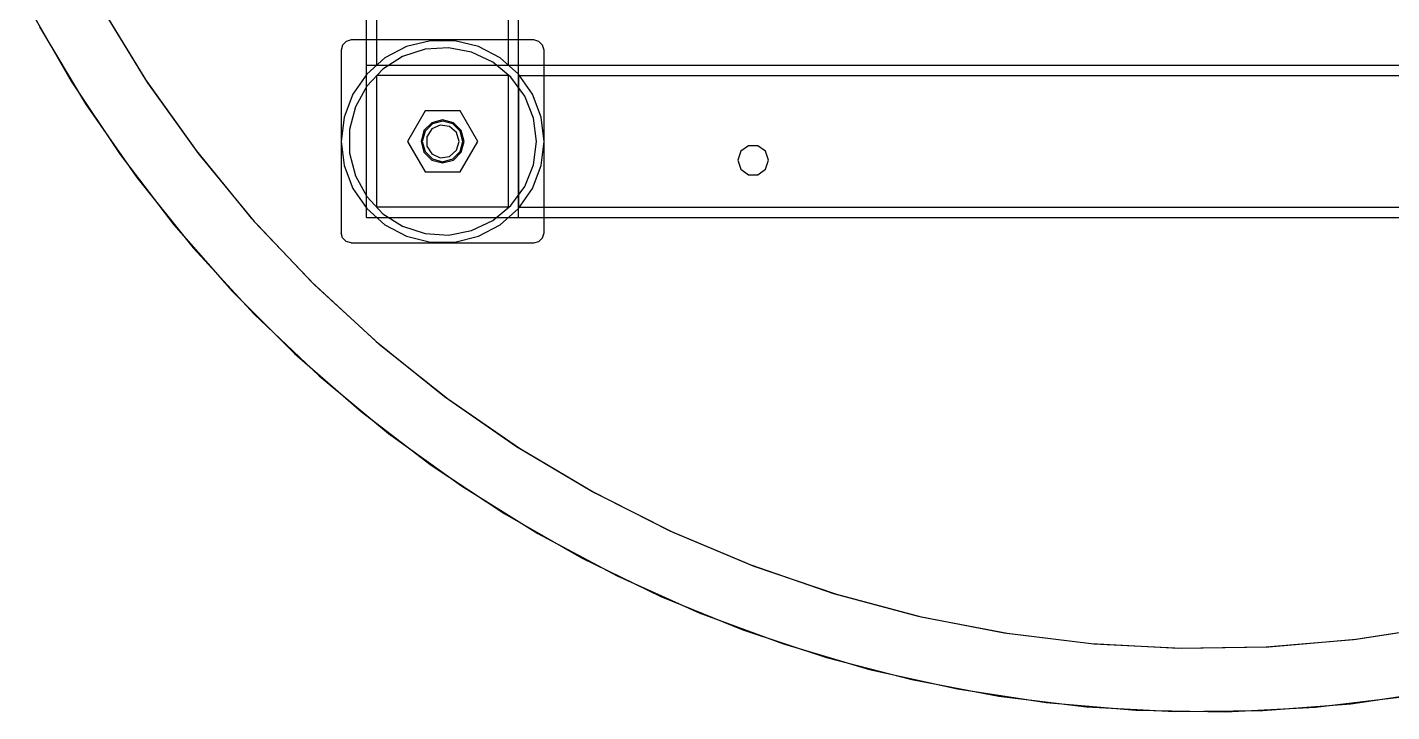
# Model space of a CAD drawing. Header units: millimetres. Extents: x -201 to 3037, y -406 to 3230.
# Drawn here: x 696 to 1234, y 2075 to 2345 of the extents above; entities that cross this region are included whole.
import ezdxf

# ---------------------------------------------------------------- set-up
doc = ezdxf.new("R2010")
doc.units = ezdxf.units.MM
doc.layers.add('HIDDEN', color=8, linetype='Continuous')
doc.layers.add('VISIBLE', color=7, linetype='Continuous')

msp = doc.modelspace()

# ---------------------------------------------------------------- linework, layer by layer
at = {"layer": 'HIDDEN'}
for points in [[(830, 2270), (830, 2930)], [(830, 2270), (830, 2930)], [(830, 2330), (830, 2870)], [(830, 2330), (830, 2870)], [(830, 2330), (830, 2870)], [(830, 2330), (830, 2870)], [(834, 2330), (834, 2870)], [(834, 2330), (834, 2870)], [(834, 2330), (834, 2870)], [(834, 2330), (834, 2870)], [(886, 2330), (886, 2870)], [(886, 2330), (886, 2870)], [(886, 2330), (886, 2870)], [(886, 2330), (886, 2870)], [(890, 2330), (890, 2870)], [(890, 2330), (890, 2870)], [(890, 2330), (890, 2870)], [(890, 2330), (890, 2870)], [(725.56, 2352.5), (743.67, 2323.11), (763.76, 2295.05), (785.74, 2268.44), (809.51, 2243.41), (834.95, 2220.08), (861.93, 2198.56), (890.34, 2178.95), (920.03, 2161.35), (950.87, 2145.84), (982.7, 2132.49), (1015.37, 2121.37), (1048.74, 2112.54), (1082.64, 2106.02), (1116.9, 2101.86), (1151.37, 2100.07), (1185.88, 2100.67), (1220.27, 2103.65), (1254.37, 2108.99)], [(700.97, 2345.22), (719.22, 2314.81), (739.47, 2285.7), (761.65, 2258.03), (785.65, 2231.92), (811.35, 2207.48), (838.64, 2184.84), (867.4, 2164.1), (897.5, 2145.34), (928.79, 2128.65), (961.14, 2114.12), (994.4, 2101.8), (1028.41, 2091.76), (1063.02, 2084.04), (1098.07, 2078.67), (1133.41, 2075.67), (1168.87, 2075.07), (1204.28, 2076.87), (1239.5, 2081.05)], [(824, 2340), (822, 2339.46), (820.54, 2338), (820, 2336)], [(824, 2340), (822, 2339.46), (820.54, 2338), (820, 2336)], [(900, 2300), (898.84, 2309.57), (895.42, 2318.59), (889.94, 2326.52), (882.72, 2332.92), (874.18, 2337.4), (864.82, 2339.71), (855.18, 2339.71), (845.82, 2337.4), (837.28, 2332.92), (830.06, 2326.52), (824.58, 2318.59), (821.16, 2309.57), (820, 2300), (821.16, 2290.43), (824.58, 2281.41), (830.06, 2273.48), (837.28, 2267.08), (845.82, 2262.6), (855.18, 2260.29), (864.82, 2260.29), (874.18, 2262.6), (882.72, 2267.08), (889.94, 2273.48), (895.42, 2281.41), (898.84, 2290.43), (900, 2300)], [(900, 2300), (898.84, 2309.57), (895.42, 2318.59), (889.94, 2326.52), (882.72, 2332.92), (874.18, 2337.4), (864.82, 2339.71), (855.18, 2339.71), (845.82, 2337.4), (837.28, 2332.92), (830.06, 2326.52), (824.58, 2318.59), (821.16, 2309.57), (820, 2300), (821.16, 2290.43), (824.58, 2281.41), (830.06, 2273.48), (837.28, 2267.08), (845.82, 2262.6), (855.18, 2260.29), (864.82, 2260.29), (874.18, 2262.6), (882.72, 2267.08), (889.94, 2273.48), (895.42, 2281.41), (898.84, 2290.43), (900, 2300)], [(820, 2336), (820, 2264)], [(820, 2336), (820, 2264)], [(897, 2300), (895.84, 2309.2), (892.42, 2317.82), (886.97, 2325.33), (879.83, 2331.24), (871.43, 2335.19), (862.32, 2336.93), (853.07, 2336.34), (844.25, 2333.48), (836.42, 2328.51), (830.07, 2321.75), (825.6, 2313.62), (823.29, 2304.64), (823.29, 2295.36), (825.6, 2286.38), (830.07, 2278.25), (836.42, 2271.49), (844.25, 2266.52), (853.07, 2263.66), (862.32, 2263.07), (871.43, 2264.81), (879.83, 2268.76), (886.97, 2274.67), (892.42, 2282.18), (895.84, 2290.8), (897, 2300)], [(897, 2300), (895.84, 2309.2), (892.42, 2317.82), (886.97, 2325.33), (879.83, 2331.24), (871.43, 2335.19), (862.32, 2336.93), (853.07, 2336.34), (844.25, 2333.48), (836.42, 2328.51), (830.07, 2321.75), (825.6, 2313.62), (823.29, 2304.64), (823.29, 2295.36), (825.6, 2286.38), (830.07, 2278.25), (836.42, 2271.49), (844.25, 2266.52), (853.07, 2263.66), (862.32, 2263.07), (871.43, 2264.81), (879.83, 2268.76), (886.97, 2274.67), (892.42, 2282.18), (895.84, 2290.8), (897, 2300)], [(896, 2340), (824, 2340)], [(896, 2340), (824, 2340)], [(900, 2336), (899.46, 2338), (898, 2339.46), (896, 2340)], [(900, 2336), (899.46, 2338), (898, 2339.46), (896, 2340)], [(900, 2264), (900, 2336)], [(900, 2264), (900, 2336)], [(830, 2270), (830, 2330)], [(830, 2270), (830, 2330)], [(830, 2330), (890, 2330)], [(830, 2330), (890, 2330)], [(830, 2330), (890, 2330)], [(830, 2330), (890, 2330)], [(830, 2330), (890, 2330)], [(830, 2330), (890, 2330)], [(834, 2330), (886, 2330)], [(834, 2330), (886, 2330)], [(834, 2330), (886, 2330)], [(834, 2330), (886, 2330)], [(886, 2326), (834, 2326)], [(834, 2274), (834, 2326)], [(886, 2326), (834, 2326)], [(834, 2274), (834, 2326)], [(886, 2274), (886, 2326)], [(886, 2274), (886, 2326)], [(890, 2270), (890, 2330)], [(890, 2270), (890, 2330)], [(890, 2270), (890, 2330)], [(890, 2270), (890, 2330)], [(890, 2330), (1430, 2330)], [(890, 2330), (1430, 2330)], [(890, 2270), (890, 2330)], [(890, 2270), (890, 2330)], [(890, 2330), (1430, 2330)], [(890, 2330), (1430, 2330)], [(890, 2326), (890, 2274)], [(890, 2326), (890, 2274)], [(890, 2326), (1430, 2326)], [(890, 2326), (1430, 2326)], [(890, 2326), (890, 2274)], [(890, 2326), (890, 2274)], [(890, 2326), (1430, 2326)], [(890, 2326), (1430, 2326)], [(853.07, 2312), (846.14, 2300)], [(853.07, 2312), (846.14, 2300)], [(866.93, 2312), (853.07, 2312)], [(866.93, 2312), (853.07, 2312)], [(873.86, 2300), (866.93, 2312)], [(873.86, 2300), (866.93, 2312)], [(868.5, 2300), (867.36, 2304.25), (864.25, 2307.36), (860, 2308.5), (855.75, 2307.36), (852.64, 2304.25), (851.5, 2300), (852.64, 2295.75), (855.75, 2292.64), (860, 2291.5), (864.25, 2292.64), (867.36, 2295.75), (868.5, 2300)], [(868.5, 2300), (867.36, 2304.25), (864.25, 2307.36), (860, 2308.5), (855.75, 2307.36), (852.64, 2304.25), (851.5, 2300), (852.64, 2295.75), (855.75, 2292.64), (860, 2291.5), (864.25, 2292.64), (867.36, 2295.75), (868.5, 2300)], [(868, 2300), (866.93, 2304), (864, 2306.93), (860, 2308), (856, 2306.93), (853.07, 2304), (852, 2300), (853.07, 2296), (856, 2293.07), (860, 2292), (864, 2293.07), (866.93, 2296), (868, 2300)], [(868, 2300), (866.93, 2304), (864, 2306.93), (860, 2308), (856, 2306.93), (853.07, 2304), (852, 2300), (853.07, 2296), (856, 2293.07), (860, 2292), (864, 2293.07), (866.93, 2296), (868, 2300)], [(868, 2300), (866.93, 2304), (864, 2306.93), (860, 2308), (856, 2306.93), (853.07, 2304), (852, 2300), (853.07, 2296), (856, 2293.07), (860, 2292), (864, 2293.07), (866.93, 2296), (868, 2300)], [(868, 2300), (866.93, 2304), (864, 2306.93), (860, 2308), (856, 2306.93), (853.07, 2304), (852, 2300), (853.07, 2296), (856, 2293.07), (860, 2292), (864, 2293.07), (866.93, 2296), (868, 2300)], [(866.5, 2300), (865.47, 2303.51), (862.7, 2305.91), (859.07, 2306.43), (855.74, 2304.91), (853.76, 2301.83), (853.76, 2298.17), (855.74, 2295.09), (859.07, 2293.57), (862.7, 2294.09), (865.47, 2296.49), (866.5, 2300)], [(866.5, 2300), (865.47, 2303.51), (862.7, 2305.91), (859.07, 2306.43), (855.74, 2304.91), (853.76, 2301.83), (853.76, 2298.17), (855.74, 2295.09), (859.07, 2293.57), (862.7, 2294.09), (865.47, 2296.49), (866.5, 2300)], [(846.14, 2300), (853.07, 2288)], [(846.14, 2300), (853.07, 2288)], [(866.93, 2288), (873.86, 2300)], [(866.93, 2288), (873.86, 2300)], [(988.5, 2292.56), (987.35, 2296.09), (984.35, 2298.27), (980.65, 2298.27), (977.65, 2296.09), (976.5, 2292.56), (977.65, 2289.03), (980.65, 2286.85), (984.35, 2286.85), (987.35, 2289.03), (988.5, 2292.56)], [(988.5, 2292.56), (987.35, 2296.09), (984.35, 2298.27), (980.65, 2298.27), (977.65, 2296.09), (976.5, 2292.56), (977.65, 2289.03), (980.65, 2286.85), (984.35, 2286.85), (987.35, 2289.03), (988.5, 2292.56)], [(853.07, 2288), (866.93, 2288)], [(853.07, 2288), (866.93, 2288)], [(886, 2274), (834, 2274)], [(886, 2274), (834, 2274)], [(890, 2274), (1430, 2274)], [(890, 2274), (1430, 2274)], [(890, 2274), (1430, 2274)], [(890, 2274), (1430, 2274)], [(830, 2270), (890, 2270)], [(830, 2270), (890, 2270)], [(830, 2270), (1490, 2270)], [(830, 2270), (1490, 2270)], [(890, 2270), (1430, 2270)], [(890, 2270), (1430, 2270)], [(890, 2270), (1430, 2270)], [(890, 2270), (1430, 2270)], [(824, 2260), (822, 2260.54), (820.54, 2262), (820, 2264)], [(824, 2260), (822, 2260.54), (820.54, 2262), (820, 2264)], [(896, 2260), (898, 2260.54), (899.46, 2262), (900, 2264)], [(896, 2260), (898, 2260.54), (899.46, 2262), (900, 2264)], [(824, 2260), (896, 2260)], [(824, 2260), (896, 2260)]]:
    msp.add_lwpolyline(points, dxfattribs=at)
at = {"layer": 'VISIBLE'}
for points in [[(696.2, 2354), (713.53, 2323.79), (732.83, 2294.8), (754, 2267.15), (776.96, 2240.96), (801.61, 2216.36), (827.83, 2193.44), (855.52, 2172.31), (884.54, 2153.07), (914.78, 2135.79), (946.1, 2120.55), (978.35, 2107.43), (1011.41, 2096.47), (1045.12, 2087.72), (1079.34, 2081.23), (1113.91, 2077.03), (1148.68, 2075.12), (1183.51, 2075.53), (1218.23, 2078.24), (1252.69, 2083.25)], [(724.7, 2354), (742.74, 2324.52), (762.76, 2296.35), (784.69, 2269.63), (808.41, 2244.49), (833.81, 2221.06), (860.77, 2199.43), (889.15, 2179.71), (918.83, 2162.01), (949.67, 2146.39), (981.51, 2132.95), (1014.2, 2121.73), (1047.59, 2112.8), (1081.51, 2106.2), (1115.81, 2101.96), (1150.32, 2100.09), (1184.88, 2100.62), (1219.32, 2103.53), (1253.47, 2108.82)]]:
    msp.add_lwpolyline(points, dxfattribs=at)

doc.saveas('drawing.dxf')
